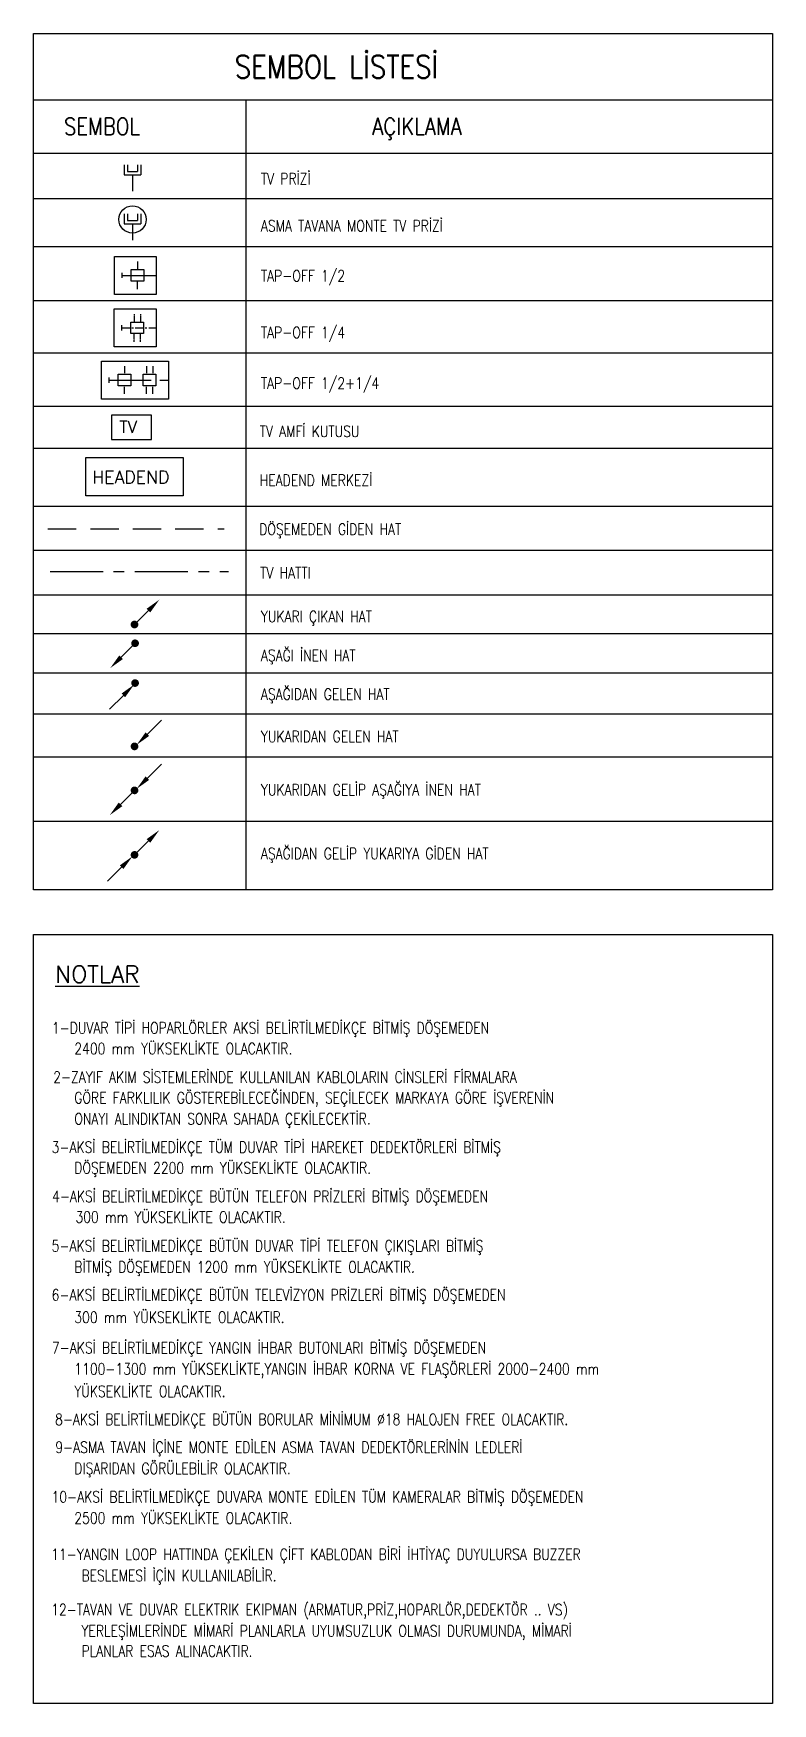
# Model space of a CAD drawing. Extents: x -2598 to 23780, y 0 to 8114.
# Drawn here: x -1026 to -373, y 6637 to 8114 of the extents above; entities that cross this region are included whole.
import ezdxf
from ezdxf.enums import TextEntityAlignment as Align

# ---------------------------------------------------------------- set-up
doc = ezdxf.new("R2010")
doc.units = 0
doc.header["$LTSCALE"] = 25
doc.header["$MEASUREMENT"] = 0
for name, pattern in [('CENTER', [2, 1.25, -0.25, 0.25, -0.25]), ('HIDDEN', [0.375, 0.25, -0.125]), ('HIDDEN2', [4.7625, 3.175, -1.5875])]:
    doc.linetypes.add(name, pattern=pattern)
for name, color, linetype, lineweight in [('E-AŞAĞI İNEN HAT', 7, 'Continuous', 30), ('E-AŞAĞIDAN GELEN HAT', 7, 'Continuous', 30), ('E-AŞAĞIDAN GELİP YUKARIYA GİDEN HAT', 7, 'Continuous', 30), ('E-DUVAR TİPİ TV ÇIKIŞI', 7, 'Continuous', 30), ('E-HEADEND MERKEZİ', 7, 'Continuous', 30), ('E-KABLO', 7, 'Continuous', 30), ('E-TV', 7, 'Continuous', 30), ('E-TV AMFİ KUTUSU', 7, 'Continuous', 30), ('E-TV PRİZİ', 7, 'Continuous', 30), ('E-YAZI', 7, 'Continuous', 30), ('E-YUKARI ÇIKAN HAT', 7, 'Continuous', 30), ('E-YUKARIDAN GELEN HAT', 7, 'Continuous', 30), ('E-YUKARIDAN GELİP AŞAĞIYA İNEN HAT', 7, 'Continuous', 30)]:
    doc.layers.add(name, color=color, linetype=linetype, lineweight=lineweight)
doc.styles.add('E-YAZI', font='txttw.shx')

# ---------------------------------------------------------------- blocks, each defined once
blk = doc.blocks.new('100_TV AMFİ KUTUSU')
at = {"layer": 'E-TV AMFİ KUTUSU', "color": 4}
blk.add_lwpolyline([(-1.8, 0.46), (1.74, 0.46), (1.74, 2.6), (-1.8, 2.6)], close=True, dxfattribs=at)
at = {"layer": 'E-TV AMFİ KUTUSU', "color": 3, "style": 'E-YAZI'}
blk.add_text('TV', height=1.054, dxfattribs=at).set_placement((-1.09, 1.04))
blk = doc.blocks.new('TAP-OFF 1 2')
at = {"layer": 'E-TV', "color": 6, "linetype": 'CENTER', "ltscale": 3}
blk.add_line((0, 18.9), (0, 57), dxfattribs=at)
at = {"layer": 'E-TV', "color": 6, "linetype": 'CENTER', "ltscale": 0.5}
for p, q in [((-15.3, 36.2), (-6.4, 36.2)), ((-2.9, 18.9), (2.9, 18.9)), ((15.3, 36.2), (6.4, 36.2))]:
    blk.add_line(p, q, dxfattribs=at)
at = {"layer": 'E-TV', "color": 3}
blk.add_lwpolyline([(-21, 57), (21, 57), (21, 10.9), (-21, 10.9)], close=True, dxfattribs=at)
at = {"layer": 'E-TV', "color": 4}
blk.add_lwpolyline([(6.4, 29.2), (-6.4, 29.2), (-6.4, 43.1), (6.4, 43.1)], close=True, dxfattribs=at)
blk = doc.blocks.new('TAP-OFF 1 4')
at = {"layer": 'E-TV', "color": 6, "linetype": 'CENTER', "ltscale": 0.5}
for p, q in [((189, 29), (189, -29)), ((327, 153), (327, 64)), ((397, 153), (397, 64)), ((327, -153), (327, -64)), ((397, -153), (397, -64))]:
    blk.add_line(p, q, dxfattribs=at)
at = {"layer": 'E-TV', "color": 6, "linetype": 'CENTER', "ltscale": 3}
blk.add_line((189, 0), (570, 0), dxfattribs=at)
at = {"layer": 'E-TV', "color": 3}
blk.add_lwpolyline([(570, 210), (570, -210), (108, -210), (108, 210)], close=True, dxfattribs=at)
at = {"layer": 'E-TV', "color": 4}
blk.add_lwpolyline([(292, -64), (292, 64), (431, 64), (431, -64)], close=True, dxfattribs=at)
blk = doc.blocks.new('E-DUVAR TİPİ TV ÇIKIŞI')
at = {"layer": 'E-DUVAR TİPİ TV ÇIKIŞI', "color": 4}
for p, q in [((-24.6, 77.5), (-24.6, 48)), ((-14.7, 77.5), (-14.7, 57.8)), ((-14.7, 57.8), (14.7, 57.8)), ((14.7, 77.5), (14.7, 57.8)), ((24.6, 77.5), (24.6, 48)), ((-24.6, 48), (24.6, 48)), ((0, 48), (0, 0))]:
    blk.add_line(p, q, dxfattribs=at)
at = {"layer": 'E-DUVAR TİPİ TV ÇIKIŞI', "color": 3, "linetype": 'Continuous', "ltscale": 0.07}
blk.add_circle((0, 61.4), 40.2, dxfattribs=at)
blk = doc.blocks.new('TAP-OFF 1 2+1 4')
at = {"layer": 'E-TV', "color": 6, "linetype": 'CENTER', "ltscale": 0.5}
for p, q in [((50, 5.7), (50, -5.7)), ((84.5, 30.7), (84.5, 12.8)), ((133, 30.7), (133, 12.8)), ((147, 30.7), (147, 12.8)), ((84.5, -30.7), (84.5, -12.8)), ((133, -30.7), (133, -12.8)), ((147, -30.7), (147, -12.8))]:
    blk.add_line(p, q, dxfattribs=at)
at = {"layer": 'E-TV', "color": 6, "linetype": 'CENTER', "ltscale": 3}
blk.add_line((50, 0), (181.6, 0), dxfattribs=at)
at = {"layer": 'E-TV', "color": 3}
blk.add_lwpolyline([(181.6, 42), (181.6, -42), (33.9, -42), (33.9, 42)], close=True, dxfattribs=at)
at = {"layer": 'E-TV', "color": 4}
for points in [[(70.6, -12.8), (70.6, 12.8), (98.4, 12.8), (98.4, -12.8)], [(126.1, -12.8), (126.1, 12.8), (153.9, 12.8), (153.9, -12.8)]]:
    blk.add_lwpolyline(points, close=True, dxfattribs=at)
blk = doc.blocks.new('100_YUKARI ÇIKAN HAT')
at = {"layer": 'E-YUKARI ÇIKAN HAT', "color": 3, "linetype": 'Continuous'}
blk.add_line((2.47, 2.47), (0, 0), dxfattribs=at)
at = {"layer": 'E-YUKARI ÇIKAN HAT', "color": 4, "linetype": 'Continuous', "const_width": 0.675}
blk.add_lwpolyline([(-0.34, 0, 1), (0.34, 0, 1)], format="xyb", close=True, dxfattribs=at)
at = {"layer": 'E-YUKARI ÇIKAN HAT', "color": 3, "linetype": 'Continuous'}
blk.add_solid([(2.15, 2.79), (2.79, 2.15), (4.38, 4.38)], dxfattribs=at)
blk = doc.blocks.new('100_AŞAĞI İNEN HAT')
at = {"layer": 'E-AŞAĞI İNEN HAT', "color": 3, "linetype": 'Continuous'}
blk.add_line((-2.47, -2.47), (0, 0), dxfattribs=at)
at = {"layer": 'E-AŞAĞI İNEN HAT', "color": 4, "linetype": 'Continuous', "const_width": 0.675}
blk.add_lwpolyline([(-0.34, 0, 1), (0.34, 0, 1)], format="xyb", close=True, dxfattribs=at)
at = {"layer": 'E-AŞAĞI İNEN HAT', "color": 3, "linetype": 'Continuous'}
blk.add_solid([(-2.15, -2.79), (-2.79, -2.15), (-4.38, -4.38)], dxfattribs=at)
blk = doc.blocks.new('100_AŞAĞIDAN GELEN HAT')
at = {"layer": 'E-AŞAĞIDAN GELEN HAT', "color": 3, "linetype": 'Continuous'}
blk.add_line((-2.07, -2.17), (-4.55, -4.64), dxfattribs=at)
at = {"layer": 'E-AŞAĞIDAN GELEN HAT', "color": 4, "linetype": 'Continuous', "const_width": 0.675}
blk.add_lwpolyline([(-0.34, 0, 1), (0.34, 0, 1)], format="xyb", close=True, dxfattribs=at)
at = {"layer": 'E-AŞAĞIDAN GELEN HAT', "color": 3, "linetype": 'Continuous'}
blk.add_solid([(-2.39, -1.85), (-1.76, -2.49), (-0.16, -0.26)], dxfattribs=at)
blk = doc.blocks.new('100_YUKARIDAN GELEN HAT')
at = {"layer": 'E-YUKARIDAN GELEN HAT', "color": 3, "linetype": 'Continuous'}
blk.add_line((2.28, 2.17), (4.75, 4.65), dxfattribs=at)
at = {"layer": 'E-YUKARIDAN GELEN HAT', "color": 4, "linetype": 'Continuous', "const_width": 0.675}
blk.add_lwpolyline([(-0.34, 0, 1), (0.34, 0, 1)], format="xyb", close=True, dxfattribs=at)
at = {"layer": 'E-YUKARIDAN GELEN HAT', "color": 3, "linetype": 'Continuous'}
blk.add_solid([(2.59, 1.86), (1.96, 2.49), (0.37, 0.27)], dxfattribs=at)
blk = doc.blocks.new('100_YUKARIDAN GELİP AŞAĞIYA İNEN HAT')
at = {"layer": 'E-YUKARIDAN GELİP AŞAĞIYA İNEN HAT', "color": 3, "linetype": 'Continuous'}
for p, q in [((2.28, 2.17), (4.75, 4.65)), ((-2.47, -2.47), (0, 0))]:
    blk.add_line(p, q, dxfattribs=at)
at = {"layer": 'E-YUKARIDAN GELİP AŞAĞIYA İNEN HAT', "color": 4, "linetype": 'Continuous', "const_width": 0.675}
blk.add_lwpolyline([(-0.34, 0, 1), (0.34, 0, 1)], format="xyb", close=True, dxfattribs=at)
at = {"layer": 'E-YUKARIDAN GELİP AŞAĞIYA İNEN HAT', "color": 3, "linetype": 'Continuous'}
for points in [[(2.59, 1.86), (1.96, 2.49), (0.37, 0.27)], [(-2.15, -2.79), (-2.79, -2.15), (-4.38, -4.38)]]:
    blk.add_solid(points, dxfattribs=at)
blk = doc.blocks.new('100_AŞAĞIDAN GELİP YUKARIYA GİDEN HAT')
at = {"layer": 'E-AŞAĞIDAN GELİP YUKARIYA GİDEN HAT', "color": 3, "linetype": 'Continuous'}
for p, q in [((2.47, 2.47), (0, 0)), ((-2.28, -2.17), (-4.75, -4.65))]:
    blk.add_line(p, q, dxfattribs=at)
at = {"layer": 'E-AŞAĞIDAN GELİP YUKARIYA GİDEN HAT', "color": 4, "linetype": 'Continuous', "const_width": 0.675}
blk.add_lwpolyline([(0.34, 0, 1), (-0.34, 0, 1)], format="xyb", close=True, dxfattribs=at)
at = {"layer": 'E-AŞAĞIDAN GELİP YUKARIYA GİDEN HAT', "color": 3, "linetype": 'Continuous'}
for points in [[(2.15, 2.79), (2.79, 2.15), (4.38, 4.38)], [(-2.59, -1.86), (-1.96, -2.49), (-0.37, -0.27)]]:
    blk.add_solid(points, dxfattribs=at)
blk = doc.blocks.new('100_TV PRİZİ')
at = {"layer": 'E-TV PRİZİ', "color": 4}
for p, q in [((-1.23, 3.87), (-1.23, 2.4)), ((-0.74, 3.87), (-0.74, 2.89)), ((-0.74, 2.89), (0.74, 2.89)), ((0.74, 3.87), (0.74, 2.89)), ((1.23, 3.87), (1.23, 2.4)), ((-1.23, 2.4), (1.23, 2.4)), ((0, 2.4), (0, 0))]:
    blk.add_line(p, q, dxfattribs=at)
blk = doc.blocks.new('10_HEADEND MERKEZİ')
at = {"layer": 'E-HEADEND MERKEZİ', "color": 4}
blk.add_lwpolyline([(-43, 34), (43, 34), (43, 0), (-43, 0)], close=True, dxfattribs=at)
at = {"layer": 'E-HEADEND MERKEZİ', "color": 3, "style": 'E-YAZI'}
blk.add_text('HEADEND', height=11.2, dxfattribs=at).set_placement((-37.4, 11.1))

msp = doc.modelspace()

# ---------------------------------------------------------------- linework, layer by layer
at = {"layer": 'E-KABLO', "color": 6, "linetype": 'HIDDEN', "ltscale": 4}
msp.add_line((-1013.1, 7675.7), (-857.3, 7675.7), dxfattribs=at)
at = {"layer": 'E-KABLO', "color": 6, "linetype": 'CENTER', "ltscale": 1.5}
msp.add_line((-1011.3, 7637.9), (-853.6, 7637.9), dxfattribs=at)
at = {"layer": 'E-KABLO'}
msp.add_lwpolyline([(-1026, 7316.8), (-372.7, 7316.8), (-372.7, 6636.8), (-1026, 6636.8)], close=True, dxfattribs=at)
at = {"layer": 'E-YAZI', "color": 4}
for p, q in [((-1026, 7356.5), (-1026, 8113.7)), ((-1026, 8113.7), (-372.7, 8113.7)), ((-372.7, 8113.7), (-372.7, 7356.5)), ((-1026, 8054.8), (-372.7, 8054.8)), ((-1026, 8007.9), (-372.7, 8007.9)), ((-372.7, 7356.5), (-1026, 7356.5))]:
    msp.add_line(p, q, dxfattribs=at)
at = {"layer": 'E-YAZI', "color": 7}
for p, q in [((-838, 7356.5), (-838, 8054.8)), ((-1026, 8007.9), (-372.7, 8007.9)), ((-1026, 8007.9), (-372.7, 8007.9)), ((-1026, 7967.7), (-372.7, 7967.7)), ((-1026, 7925.1), (-372.7, 7925.1)), ((-1026, 7877.4), (-372.7, 7877.4)), ((-1026, 7831.1), (-372.7, 7831.1)), ((-1026, 7784), (-372.7, 7784)), ((-372.7, 7746.5), (-1026, 7746.5)), ((-1026, 7695.5), (-372.7, 7695.5)), ((-372.7, 7656.3), (-1026, 7656.3)), ((-372.7, 7617), (-1026, 7617)), ((-372.7, 7582.6), (-1026, 7582.6)), ((-372.7, 7548.1), (-1026, 7548.1)), ((-372.7, 7511.7), (-1026, 7511.7)), ((-372.7, 7473.8), (-1026, 7473.8)), ((-372.7, 7416.8), (-1026, 7416.8))]:
    msp.add_line(p, q, dxfattribs=at)

# ---------------------------------------------------------------- block references
at = {"layer": 'E-AŞAĞI İNEN HAT', "xscale": 5, "yscale": 5, "zscale": 5}
msp.add_blockref('100_AŞAĞI İNEN HAT', (-936.1, 7574.4, 0), dxfattribs=at)
at = {"layer": 'E-AŞAĞIDAN GELEN HAT', "xscale": 5, "yscale": 5, "zscale": 5}
msp.add_blockref('100_AŞAĞIDAN GELEN HAT', (-936.1, 7539.2, 0), dxfattribs=at)
at = {"layer": 'E-AŞAĞIDAN GELİP YUKARIYA GİDEN HAT', "xscale": 5, "yscale": 5, "zscale": 5}
msp.add_blockref('100_AŞAĞIDAN GELİP YUKARIYA GİDEN HAT', (-936.6, 7387.3, 0), dxfattribs=at)
at = {"layer": 'E-DUVAR TİPİ TV ÇIKIŞI', "color": 6, "linetype": 'HIDDEN2', "ltscale": 0.07, "xscale": 0.3, "yscale": 0.3, "zscale": 0.3}
msp.add_blockref('E-DUVAR TİPİ TV ÇIKIŞI', (-938.4, 7930.8), dxfattribs=at)
at = {"layer": 'E-HEADEND MERKEZİ', "color": 6}
msp.add_blockref('10_HEADEND MERKEZİ', (-936.6, 7704.7, 0), dxfattribs=at)
at = {"layer": 'E-TV', "xscale": 0.8, "yscale": 0.8, "zscale": 0.8, "rotation": 270.0009058091026}
msp.add_blockref('TAP-OFF 1 2', (-963, 7899.7), dxfattribs=at)
at = {"layer": 'E-TV', "xscale": 0.08, "yscale": 0.08, "zscale": 0.08}
msp.add_blockref('TAP-OFF 1 4', (-963.2, 7853.3), dxfattribs=at)
at = {"layer": 'E-TV', "ltscale": 0.07, "xscale": 0.4, "yscale": 0.4, "zscale": 0.4}
msp.add_blockref('TAP-OFF 1 2+1 4', (-979.3, 7807.1), dxfattribs=at)
at = {"layer": 'E-TV AMFİ KUTUSU', "xscale": 10, "yscale": 10, "zscale": 10}
msp.add_blockref('100_TV AMFİ KUTUSU', (-939, 7750.1), dxfattribs=at)
at = {"layer": 'E-TV PRİZİ', "xscale": 6, "yscale": 6, "zscale": 6}
msp.add_blockref('100_TV PRİZİ', (-938.4, 7974.1), dxfattribs=at)
at = {"layer": 'E-YUKARI ÇIKAN HAT', "xscale": 5, "yscale": 5, "zscale": 5}
msp.add_blockref('100_YUKARI ÇIKAN HAT', (-936.6, 7591, 0), dxfattribs=at)
at = {"layer": 'E-YUKARIDAN GELEN HAT', "xscale": 5, "yscale": 5, "zscale": 5}
msp.add_blockref('100_YUKARIDAN GELEN HAT', (-936.6, 7483.2, 0), dxfattribs=at)
at = {"layer": 'E-YUKARIDAN GELİP AŞAĞIYA İNEN HAT', "xscale": 5, "yscale": 5, "zscale": 5}
msp.add_blockref('100_YUKARIDAN GELİP AŞAĞIYA İNEN HAT', (-936.6, 7444.3, 0), dxfattribs=at)

# ---------------------------------------------------------------- texts
at = {"layer": 'E-YAZI', "color": 4, "style": 'E-YAZI', "width": 0.85}
for s, height, p in [('SEMBOL LİSTESİ', 20, (-758.1, 8084.2)), ('SEMBOL', 15, (-965.4, 8031.4)), ('AÇIKLAMA', 15, (-686.9, 8031.4))]:
    msp.add_text(s, height=height, dxfattribs=at).set_placement(p, align=Align.MIDDLE_CENTER)
at = {"layer": 'E-YAZI', "color": 3, "style": 'E-YAZI', "width": 0.8}
for s, p in [('TV PRİZİ', (-824.9, 7980.2)), ('ASMA TAVANA MONTE TV PRİZİ', (-824.9, 7938.5)), ('TAP-OFF 1/2', (-824.9, 7894.3)), ('TAP-OFF 1/4', (-824.9, 7844.2)), ('TAP-OFF 1/2+1/4', (-824.9, 7799.4)), ('TV AMFİ KUTUSU', (-825.9, 7756.8)), ('HEADEND MERKEZİ', (-825.9, 7713.5)), ('DÖŞEMEDEN GİDEN HAT', (-826.4, 7670.2)), ('TV HATTI', (-825.5, 7631.7)), ('YUKARI ÇIKAN HAT', (-824.9, 7593.1)), ('AŞAĞI İNEN HAT', (-824.9, 7558.7)), ('AŞAĞIDAN GELEN HAT', (-824.9, 7524.4)), ('YUKARIDAN GELEN HAT', (-824.9, 7486.9)), ('YUKARIDAN GELİP AŞAĞIYA İNEN HAT', (-824.9, 7439.9)), ('AŞAĞIDAN GELİP YUKARIYA GİDEN HAT', (-824.9, 7383.4)), ('1-DUVAR TİPİ HOPARLÖRLER AKSİ BELİRTİLMEDİKÇE BİTMİŞ DÖŞEMEDEN', (-1009.6, 7229.3, 0)), ('2400 mm YÜKSEKLİKTE OLACAKTIR.', (-989.8, 7211, 0)), ('2-ZAYIF AKIM SİSTEMLERİNDE KULLANILAN KABLOLARIN CİNSLERİ FİRMALARA', (-1008.5, 7185.8, 0)), ('GÖRE FARKLILIK GÖSTEREBİLECEĞİNDEN, SEÇİLECEK MARKAYA GÖRE İŞVERENİN', (-989.8, 7167.5, 0)), ('ONAYI ALINDIKTAN SONRA SAHADA ÇEKİLECEKTİR.', (-989.8, 7148.9, 0)), ('3-AKSİ BELİRTİLMEDİKÇE TÜM DUVAR TİPİ HAREKET DEDEKTÖRLERİ BİTMİŞ', (-1009.8, 7123.8, 0)), ('DÖŞEMEDEN 2200 mm YÜKSEKLİKTE OLACAKTIR.', (-989.8, 7105.5, 0)), ('4-AKSİ BELİRTİLMEDİKÇE BÜTÜN TELEFON PRİZLERİ BİTMİŞ DÖŞEMEDEN', (-1009.5, 7080.3, 0)), ('300 mm YÜKSEKLİKTE OLACAKTIR.', (-988.8, 7062, 0)), ('5-AKSİ BELİRTİLMEDİKÇE BÜTÜN DUVAR TİPİ TELEFON ÇIKIŞLARI BİTMİŞ', (-1009.8, 7036.5, 0)), ('BİTMİŞ DÖŞEMEDEN 1200 mm YÜKSEKLİKTE OLACAKTIR.', (-989.8, 7017.9, 0)), ('6-AKSİ BELİRTİLMEDİKÇE BÜTÜN TELEVİZYON PRİZLERİ BİTMİŞ DÖŞEMEDEN', (-1009.8, 6993.2, 0)), ('300 mm YÜKSEKLİKTE OLACAKTIR.', (-989.8, 6973.4, 0)), ('7-AKSİ BELİRTİLMEDİKÇE YANGIN İHBAR BUTONLARI BİTMİŞ DÖŞEMEDEN', (-1009.6, 6946.5, 0)), ('1100-1300 mm YÜKSEKLİKTE,YANGIN İHBAR KORNA VE FLAŞÖRLERİ 2000-2400 mm', (-989.8, 6927.7, 0)), ('YÜKSEKLİKTE OLACAKTIR.', (-989.8, 6907.9, 0)), ('8-AKSİ BELİRTİLMEDİKÇE BÜTÜN BORULAR MİNİMUM %%C18 HALOJEN FREE OLACAKTIR.', (-1006.8, 6883.1, 0)), ('9-ASMA TAVAN İÇİNE MONTE EDİLEN ASMA TAVAN DEDEKTÖRLERİNİN LEDLERİ', (-1006.6, 6858.5, 0)), ('DIŞARIDAN GÖRÜLEBİLİR OLACAKTIR.', (-989.8, 6839.8, 0)), ('10-AKSİ BELİRTİLMEDİKÇE DUVARA MONTE EDİLEN TÜM KAMERALAR BİTMİŞ DÖŞEMEDEN', (-1009.9, 6814.6, 0)), ('2500 mm YÜKSEKLİKTE OLACAKTIR.', (-989.8, 6795.9, 0)), ('11-YANGIN LOOP HATTINDA ÇEKİLEN ÇİFT KABLODAN BİRİ İHTİYAÇ DUYULURSA BUZZER', (-1010.2, 6763.8, 0)), ('BESLEMESİ İÇİN KULLANILABİLİR.', (-983.5, 6745, 0)), ('12-TAVAN VE DUVAR ELEKTRIK EKIPMAN (ARMATUR,PRİZ,HOPARLÖR,DEDEKTÖR .. VS)', (-1010.2, 6714.9, 0)), ('YERLEŞİMLERİNDE MİMARİ PLANLARLA UYUMSUZLUK OLMASI DURUMUNDA, MİMARİ', (-983.5, 6696.1, 0)), ('PLANLAR ESAS ALINACAKTIR.', (-983.5, 6678.3, 0))]:
    msp.add_text(s, height=10, dxfattribs=at).set_placement(p)
at = {"layer": 'E-YAZI', "color": 4, "style": 'E-YAZI'}
msp.add_text('%%uNOTLAR', height=15, dxfattribs=at).set_placement((-1006.7, 7274.2, 0))

doc.saveas('drawing.dxf')
